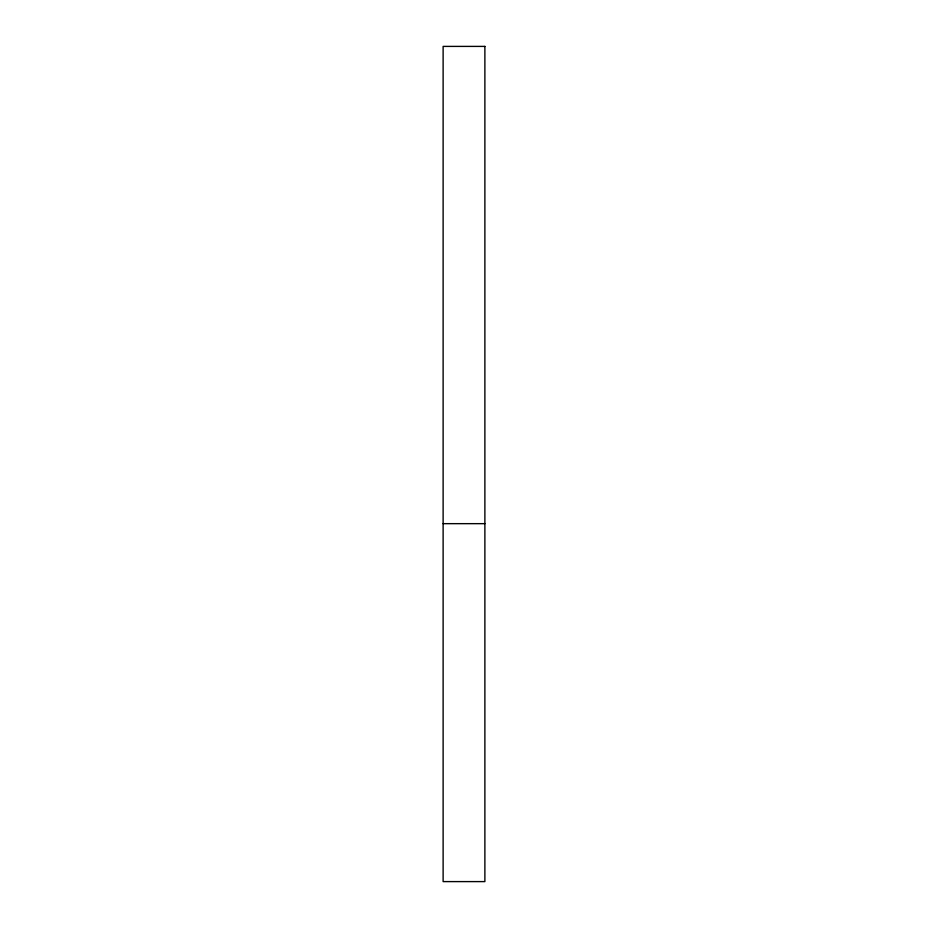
<?xml version="1.0" encoding="UTF-8"?>
<svg xmlns="http://www.w3.org/2000/svg" width="928" height="928" viewBox="0 0 928 928"><rect width="100%" height="100%" fill="white"/><g stroke="black" fill="none" stroke-linecap="round" stroke-linejoin="round"><path stroke-width="1.39" d="M443.12 523.659L484.88 523.659M484.88 46.4L443.12 46.4L443.12 881.6L484.88 881.6L484.88 46.4"/></g></svg>
